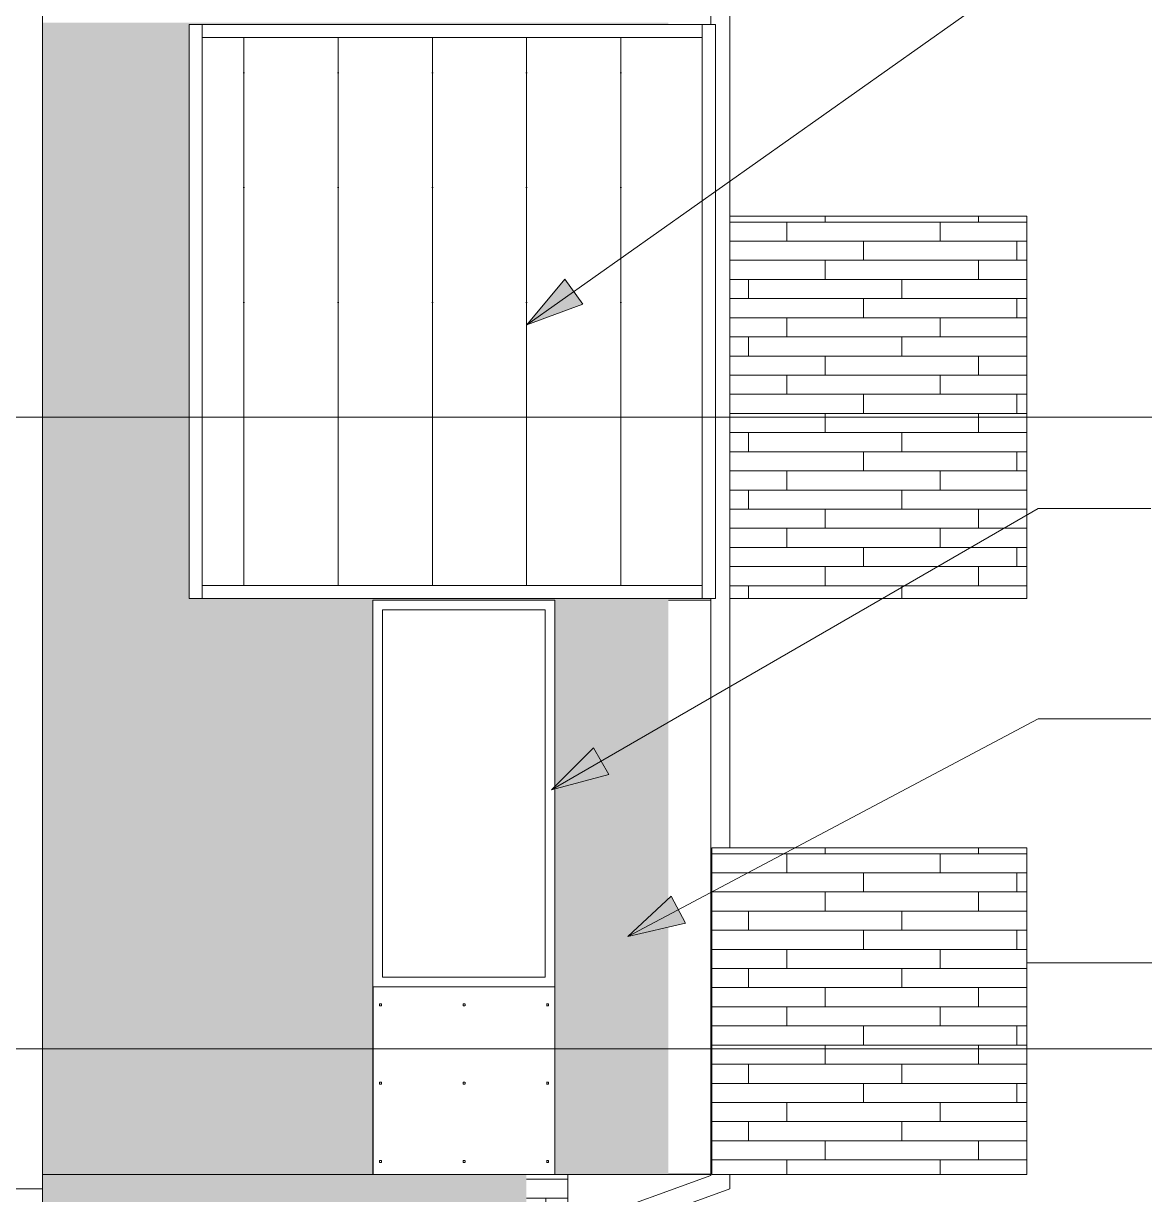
# Model space of a CAD drawing. Header units: inches. Extents: x 1747 to 7606, y -251 to 585.
# Drawn here: x 3717.1 to 3951.3, y 101.6 to 346.3 of the extents above; entities that cross this region are included whole.
import ezdxf

# ---------------------------------------------------------------- set-up
doc = ezdxf.new("R2010")
doc.units = ezdxf.units.IN
doc.header["$MEASUREMENT"] = 0
doc.linetypes.add('Grid Line 1_2_', pattern=[0.875, 0.5, -0.125, 0.125, -0.125])
for name, color, linetype, lineweight in [('0-1', 7, 'Continuous', 5), ('A-FLOR-LEVL-1', 51, 'Grid Line 1_2_', 9), ('A-GENM', 5, 'Continuous', 9), ('A-GLAZ-CWMG', 51, 'Continuous', 9), ('A-WALL', 113, 'Continuous', 13), ('A-WALL-PATT-1', 111, 'Continuous', 9), ('C-TOPO', 7, 'Continuous', 9), ('G-ANNO-TEXT', 231, 'Continuous', 9)]:
    doc.layers.add(name, color=color, linetype=linetype, lineweight=lineweight)
pattern_1 = [(0, (3868.28, 108.3), (-38.4, 120.375), [0.392, -38.007]), (0, (3868.28, 108.7), (-38.4, 120.375), [0.392, -38.007]), (0, (3868.28, 124.66), (-38.4, 120.375), [0.392, -38.007]), (0, (3868.28, 125.05), (-38.4, 120.375), [0.392, -38.007]), (0, (3868.28, 141.02), (-38.4, 120.375), [0.392, -38.007]), (0, (3868.28, 141.41), (-38.4, 120.375), [0.392, -38.007]), (0, (3868.28, 157.38), (-38.4, 120.375), [0.392, -38.007]), (0, (3868.28, 157.77), (-38.4, 120.375), [0.392, -38.007]), (0, (3868.28, 173.73), (-38.4, 120.375), [0.392, -38.007]), (0, (3868.28, 174.12), (-38.4, 120.375), [0.392, -38.007]), (0, (3868.28, 190.09), (-38.4, 120.375), [0.392, -38.007]), (0, (3868.28, 190.48), (-38.4, 120.375), [0.392, -38.007]), (0, (3868.28, 206.45), (-38.4, 120.375), [0.392, -38.007]), (0, (3868.28, 206.84), (-38.4, 120.375), [0.392, -38.007]), (0, (3868.28, 222.8), (-38.4, 120.375), [0.392, -38.007]), (0, (3868.28, 223.2), (-38.4, 120.375), [0.392, -38.007]), (0, (3885.73, 108.3), (-38.4, 120.375), [0.392, -38.007]), (0, (3885.73, 108.7), (-38.4, 120.375), [0.392, -38.007]), (0, (3885.73, 124.66), (-38.4, 120.375), [0.392, -38.007]), (0, (3885.73, 125.05), (-38.4, 120.375), [0.392, -38.007]), (0, (3885.73, 141.02), (-38.4, 120.375), [0.392, -38.007]), (0, (3885.73, 141.41), (-38.4, 120.375), [0.392, -38.007]), (0, (3885.73, 157.38), (-38.4, 120.375), [0.392, -38.007]), (0, (3885.73, 157.77), (-38.4, 120.375), [0.392, -38.007]), (0, (3885.73, 173.73), (-38.4, 120.375), [0.392, -38.007]), (0, (3885.73, 174.12), (-38.4, 120.375), [0.392, -38.007]), (0, (3885.73, 190.09), (-38.4, 120.375), [0.392, -38.007]), (0, (3885.73, 190.48), (-38.4, 120.375), [0.392, -38.007]), (0, (3885.73, 206.45), (-38.4, 120.375), [0.392, -38.007]), (0, (3885.73, 206.84), (-38.4, 120.375), [0.392, -38.007]), (0, (3885.73, 222.8), (-38.4, 120.375), [0.392, -38.007]), (0, (3885.73, 223.2), (-38.4, 120.375), [0.392, -38.007]), (0, (3903.18, 108.3), (-38.4, 120.375), [0.392, -38.007]), (0, (3903.18, 108.7), (-38.4, 120.375), [0.392, -38.007]), (0, (3903.18, 124.66), (-38.4, 120.375), [0.392, -38.007]), (0, (3903.18, 125.05), (-38.4, 120.375), [0.392, -38.007]), (0, (3903.18, 141.02), (-38.4, 120.375), [0.392, -38.007]), (0, (3903.18, 141.41), (-38.4, 120.375), [0.392, -38.007]), (0, (3903.18, 157.38), (-38.4, 120.375), [0.392, -38.007]), (0, (3903.18, 157.77), (-38.4, 120.375), [0.392, -38.007]), (0, (3903.18, 173.73), (-38.4, 120.375), [0.392, -38.007]), (0, (3903.18, 174.12), (-38.4, 120.375), [0.392, -38.007]), (0, (3903.18, 190.09), (-38.4, 120.375), [0.392, -38.007]), (0, (3903.18, 190.48), (-38.4, 120.375), [0.392, -38.007]), (0, (3903.18, 206.45), (-38.4, 120.375), [0.392, -38.007]), (0, (3903.18, 206.84), (-38.4, 120.375), [0.392, -38.007]), (0, (3903.18, 222.8), (-38.4, 120.375), [0.392, -38.007]), (0, (3903.18, 223.2), (-38.4, 120.375), [0.392, -38.007]), (90, (3866.536, 105.75), (-38.4, 2e-15), [120, -0.375]), (90, (3866.91, 105.75), (-38.4, 2e-15), [120, -0.375]), (90, (3868.277, 108.304), (-38.4, 2e-15), [0.392, -119.982]), (90, (3868.277, 124.66), (-38.4, 2e-15), [0.392, -119.982]), (90, (3868.277, 141.018), (-38.4, 2e-15), [0.392, -119.982]), (90, (3868.277, 157.375), (-38.4, 2e-15), [0.392, -119.982]), (90, (3868.277, 173.732), (-38.4, 2e-15), [0.392, -119.982]), (90, (3868.277, 190.09), (-38.4, 2e-15), [0.392, -119.982]), (90, (3868.277, 206.447), (-38.4, 2e-15), [0.392, -119.982]), (90, (3868.277, 222.804), (-38.4, 2e-15), [0.392, -119.982]), (90, (3868.67, 108.304), (-38.4, 2e-15), [0.392, -119.982]), (90, (3868.67, 124.66), (-38.4, 2e-15), [0.392, -119.982]), (90, (3868.67, 141.018), (-38.4, 2e-15), [0.392, -119.982]), (90, (3868.67, 157.375), (-38.4, 2e-15), [0.392, -119.982]), (90, (3868.67, 173.732), (-38.4, 2e-15), [0.392, -119.982]), (90, (3868.67, 190.09), (-38.4, 2e-15), [0.392, -119.982]), (90, (3868.67, 206.447), (-38.4, 2e-15), [0.392, -119.982]), (90, (3868.67, 222.804), (-38.4, 2e-15), [0.392, -119.982]), (90, (3885.727, 108.304), (-38.4, 2e-15), [0.392, -119.982]), (90, (3885.727, 124.66), (-38.4, 2e-15), [0.392, -119.982]), (90, (3885.727, 141.018), (-38.4, 2e-15), [0.392, -119.982]), (90, (3885.727, 157.375), (-38.4, 2e-15), [0.392, -119.982]), (90, (3885.727, 173.732), (-38.4, 2e-15), [0.392, -119.982]), (90, (3885.727, 190.09), (-38.4, 2e-15), [0.392, -119.982]), (90, (3885.727, 206.447), (-38.4, 2e-15), [0.392, -119.982]), (90, (3885.727, 222.804), (-38.4, 2e-15), [0.392, -119.982]), (90, (3886.12, 108.304), (-38.4, 2e-15), [0.392, -119.982]), (90, (3886.12, 124.66), (-38.4, 2e-15), [0.392, -119.982]), (90, (3886.12, 141.018), (-38.4, 2e-15), [0.392, -119.982]), (90, (3886.12, 157.375), (-38.4, 2e-15), [0.392, -119.982]), (90, (3886.12, 173.732), (-38.4, 2e-15), [0.392, -119.982]), (90, (3886.12, 190.09), (-38.4, 2e-15), [0.392, -119.982]), (90, (3886.12, 206.447), (-38.4, 2e-15), [0.392, -119.982]), (90, (3886.12, 222.804), (-38.4, 2e-15), [0.392, -119.982]), (90, (3903.177, 108.304), (-38.4, 2e-15), [0.392, -119.982]), (90, (3903.177, 124.66), (-38.4, 2e-15), [0.392, -119.982]), (90, (3903.177, 141.018), (-38.4, 2e-15), [0.392, -119.982]), (90, (3903.177, 157.375), (-38.4, 2e-15), [0.392, -119.982]), (90, (3903.177, 173.732), (-38.4, 2e-15), [0.392, -119.982]), (90, (3903.177, 190.09), (-38.4, 2e-15), [0.392, -119.982]), (90, (3903.177, 206.447), (-38.4, 2e-15), [0.392, -119.982]), (90, (3903.177, 222.804), (-38.4, 2e-15), [0.392, -119.982]), (90, (3903.57, 108.304), (-38.4, 2e-15), [0.392, -119.982]), (90, (3903.57, 124.66), (-38.4, 2e-15), [0.392, -119.982]), (90, (3903.57, 141.018), (-38.4, 2e-15), [0.392, -119.982]), (90, (3903.57, 157.375), (-38.4, 2e-15), [0.392, -119.982]), (90, (3903.57, 173.732), (-38.4, 2e-15), [0.392, -119.982]), (90, (3903.57, 190.09), (-38.4, 2e-15), [0.392, -119.982]), (90, (3903.57, 206.447), (-38.4, 2e-15), [0.392, -119.982]), (90, (3903.57, 222.804), (-38.4, 2e-15), [0.392, -119.982]), (180, (3904.94, 105.38), (-38.4, 120.375), [38.025, -0.375]), (180, (3904.94, 105.75), (-38.4, 120.375), [38.025, -0.375])]
pattern_2 = [(0, (2642.236, 0.8), (0, 4), []), (90, (2642.236, 0.8), (-8, 8), [4, -28]), (90, (2658.236, 4.8), (-8, 8), [4, -28])]

# ---------------------------------------------------------------- blocks, each defined once
blk = doc.blocks.new('CTR - 2nd Phase_rvt-1-BUILDING ELEVATION - EAST')
at = {"layer": 'A-FLOR-LEVL-1'}
for p, q in [((1856.66, 264), (4168.71, 264)), ((1856.66, 132), (4168.71, 132))]:
    blk.add_line(p, q, dxfattribs=at)
blk = doc.blocks.new('CTR  - Topography_rvt-1-BUILDING ELEVATION - EAST')
at = {"layer": 'C-TOPO'}
blk.add_line((3969.89, 150), (3926.72, 150), dxfattribs=at)
blk = doc.blocks.new('CTR - 1st Phase - Common Walls_rvt-1-BUILDING ELEVATION - EAST')
at = {"layer": 'A-FLOR-LEVL-1'}
for p, q in [((1856.66, 264), (4168.71, 264)), ((1856.66, 132), (4168.71, 132))]:
    blk.add_line(p, q, dxfattribs=at)
blk = doc.blocks.new('_THE_ WINDOW _ DOOR - Window - 2nd _ 3rd Floors-1942375-BUILDING ELEVATION - EAST')
at = {"layer": 'A-GENM'}
h = blk.add_hatch(dxfattribs=at)
h.set_pattern_fill('FP_9', color=256, style=0, pattern_type=2)
h.set_pattern_definition([(0, (2409.08, 283.55), (-38.4, 120.38), [0.392, -38.007]), (0, (2409.08, 283.95), (-38.4, 120.38), [0.392, -38.007]), (0, (2409.08, 299.91), (-38.4, 120.38), [0.392, -38.007]), (0, (2409.08, 300.3), (-38.4, 120.38), [0.392, -38.007]), (0, (2409.08, 316.27), (-38.4, 120.38), [0.392, -38.007]), (0, (2409.08, 316.66), (-38.4, 120.38), [0.392, -38.007]), (0, (2409.08, 332.62), (-38.4, 120.38), [0.392, -38.007]), (0, (2409.08, 333.02), (-38.4, 120.38), [0.392, -38.007]), (0, (2409.08, 348.98), (-38.4, 120.38), [0.392, -38.007]), (0, (2409.08, 349.38), (-38.4, 120.38), [0.392, -38.007]), (0, (2409.08, 365.34), (-38.4, 120.38), [0.392, -38.007]), (0, (2409.08, 365.73), (-38.4, 120.375), [0.392, -38.007]), (0, (2409.08, 381.7), (-38.4, 120.375), [0.392, -38.007]), (0, (2409.08, 382.09), (-38.4, 120.375), [0.392, -38.007]), (0, (2409.08, 398.05), (-38.4, 120.375), [0.392, -38.007]), (0, (2409.08, 398.45), (-38.4, 120.375), [0.392, -38.007]), (0, (2426.53, 283.55), (-38.4, 120.38), [0.392, -38.007]), (0, (2426.53, 283.95), (-38.4, 120.38), [0.392, -38.007]), (0, (2426.53, 299.91), (-38.4, 120.38), [0.392, -38.007]), (0, (2426.53, 300.3), (-38.4, 120.38), [0.392, -38.007]), (0, (2426.53, 316.27), (-38.4, 120.38), [0.392, -38.007]), (0, (2426.53, 316.66), (-38.4, 120.38), [0.392, -38.007]), (0, (2426.53, 332.62), (-38.4, 120.38), [0.392, -38.007]), (0, (2426.53, 333.02), (-38.4, 120.38), [0.392, -38.007]), (0, (2426.53, 348.98), (-38.4, 120.38), [0.392, -38.007]), (0, (2426.53, 349.38), (-38.4, 120.38), [0.392, -38.007]), (0, (2426.53, 365.34), (-38.4, 120.375), [0.392, -38.007]), (0, (2426.53, 365.73), (-38.4, 120.375), [0.392, -38.007]), (0, (2426.53, 381.7), (-38.4, 120.375), [0.392, -38.007]), (0, (2426.53, 382.09), (-38.4, 120.375), [0.392, -38.007]), (0, (2426.53, 398.05), (-38.4, 120.375), [0.392, -38.007]), (0, (2426.53, 398.45), (-38.4, 120.375), [0.392, -38.007]), (0, (2443.98, 283.55), (-38.4, 120.38), [0.392, -38.007]), (0, (2443.98, 283.95), (-38.4, 120.38), [0.392, -38.007]), (0, (2443.98, 299.91), (-38.4, 120.38), [0.392, -38.007]), (0, (2443.98, 300.3), (-38.4, 120.38), [0.392, -38.007]), (0, (2443.98, 316.27), (-38.4, 120.38), [0.392, -38.007]), (0, (2443.98, 316.66), (-38.4, 120.38), [0.392, -38.007]), (0, (2443.98, 332.62), (-38.4, 120.38), [0.392, -38.007]), (0, (2443.98, 333.02), (-38.4, 120.38), [0.392, -38.007]), (0, (2443.98, 348.98), (-38.4, 120.38), [0.392, -38.007]), (0, (2443.98, 349.38), (-38.4, 120.38), [0.392, -38.007]), (0, (2443.98, 365.34), (-38.4, 120.375), [0.392, -38.007]), (0, (2443.98, 365.73), (-38.4, 120.375), [0.392, -38.007]), (0, (2443.98, 381.7), (-38.4, 120.375), [0.392, -38.007]), (0, (2443.98, 382.09), (-38.4, 120.375), [0.392, -38.007]), (0, (2443.98, 398.05), (-38.4, 120.375), [0.392, -38.007]), (0, (2443.98, 398.45), (-38.4, 120.375), [0.392, -38.007]), (90, (2407.336, 281), (-38.4, 2e-15), [120, -0.375]), (90, (2407.71, 281), (-38.4, 2e-15), [120, -0.375]), (90, (2409.077, 283.554), (-38.4, 2e-15), [0.392, -119.982]), (90, (2409.077, 299.91), (-38.4, 2e-15), [0.392, -119.982]), (90, (2409.077, 316.268), (-38.4, 2e-15), [0.392, -119.982]), (90, (2409.077, 332.625), (-38.4, 2e-15), [0.392, -119.982]), (90, (2409.077, 348.982), (-38.4, 2e-15), [0.392, -119.982]), (90, (2409.077, 365.34), (-38.4, 2e-15), [0.392, -119.982]), (90, (2409.077, 381.697), (-38.4, 2e-15), [0.393, -119.983]), (90, (2409.077, 398.054), (-38.4, 2e-15), [0.392, -119.982]), (90, (2409.47, 283.554), (-38.4, 2e-15), [0.392, -119.982]), (90, (2409.47, 299.91), (-38.4, 2e-15), [0.392, -119.982]), (90, (2409.47, 316.268), (-38.4, 2e-15), [0.392, -119.982]), (90, (2409.47, 332.625), (-38.4, 2e-15), [0.392, -119.982]), (90, (2409.47, 348.982), (-38.4, 2e-15), [0.392, -119.982]), (90, (2409.47, 365.34), (-38.4, 2e-15), [0.392, -119.982]), (90, (2409.47, 381.697), (-38.4, 2e-15), [0.393, -119.983]), (90, (2409.47, 398.054), (-38.4, 2e-15), [0.392, -119.982]), (90, (2426.527, 283.554), (-38.4, 2e-15), [0.392, -119.982]), (90, (2426.527, 299.91), (-38.4, 2e-15), [0.392, -119.982]), (90, (2426.527, 316.268), (-38.4, 2e-15), [0.392, -119.982]), (90, (2426.527, 332.625), (-38.4, 2e-15), [0.392, -119.982]), (90, (2426.527, 348.982), (-38.4, 2e-15), [0.392, -119.982]), (90, (2426.527, 365.34), (-38.4, 2e-15), [0.392, -119.982]), (90, (2426.527, 381.697), (-38.4, 2e-15), [0.393, -119.983]), (90, (2426.527, 398.054), (-38.4, 2e-15), [0.392, -119.982]), (90, (2426.92, 283.554), (-38.4, 2e-15), [0.392, -119.982]), (90, (2426.92, 299.91), (-38.4, 2e-15), [0.392, -119.982]), (90, (2426.92, 316.268), (-38.4, 2e-15), [0.392, -119.982]), (90, (2426.92, 332.625), (-38.4, 2e-15), [0.392, -119.982]), (90, (2426.92, 348.982), (-38.4, 2e-15), [0.392, -119.982]), (90, (2426.92, 365.34), (-38.4, 2e-15), [0.392, -119.982]), (90, (2426.92, 381.697), (-38.4, 2e-15), [0.393, -119.983]), (90, (2426.92, 398.054), (-38.4, 2e-15), [0.392, -119.982]), (90, (2443.977, 283.554), (-38.4, 2e-15), [0.392, -119.982]), (90, (2443.977, 299.91), (-38.4, 2e-15), [0.392, -119.982]), (90, (2443.977, 316.268), (-38.4, 2e-15), [0.392, -119.982]), (90, (2443.977, 332.625), (-38.4, 2e-15), [0.392, -119.982]), (90, (2443.977, 348.982), (-38.4, 2e-15), [0.392, -119.982]), (90, (2443.977, 365.34), (-38.4, 2e-15), [0.392, -119.982]), (90, (2443.977, 381.697), (-38.4, 2e-15), [0.393, -119.983]), (90, (2443.977, 398.054), (-38.4, 2e-15), [0.392, -119.982]), (90, (2444.37, 283.554), (-38.4, 2e-15), [0.392, -119.982]), (90, (2444.37, 299.91), (-38.4, 2e-15), [0.392, -119.982]), (90, (2444.37, 316.268), (-38.4, 2e-15), [0.392, -119.982]), (90, (2444.37, 332.625), (-38.4, 2e-15), [0.392, -119.982]), (90, (2444.37, 348.982), (-38.4, 2e-15), [0.392, -119.982]), (90, (2444.37, 365.34), (-38.4, 2e-15), [0.392, -119.982]), (90, (2444.37, 381.697), (-38.4, 2e-15), [0.393, -119.983]), (90, (2444.37, 398.054), (-38.4, 2e-15), [0.392, -119.982]), (180, (2445.74, 280.62), (-38.4, 120.38), [38.025, -0.375]), (180, (2445.74, 281), (-38.4, 120.38), [38.025, -0.375])])
h.paths.add_polyline_path([(2407.34, 226.12), (2407.34, 265.37), (2369.31, 265.37), (2369.31, 226.12), (2405.34, 226.12)], flags=0)
for p, q in [((2407.34, 346.12), (2369.31, 346.12)), ((2369.31, 346.12), (2369.31, 265.37)), ((2407.34, 265.37), (2407.34, 346.12)), ((2371.31, 267.37), (2371.31, 344.12)), ((2371.31, 344.12), (2405.34, 344.12)), ((2405.34, 344.12), (2405.34, 267.37)), ((2405.34, 267.37), (2371.31, 267.37)), ((2369.31, 265.37), (2369.31, 226.12)), ((2369.31, 265.37), (2407.34, 265.37)), ((2407.34, 226.12), (2407.34, 265.37)), ((2369.31, 226.12), (2407.34, 226.12))]:
    blk.add_line(p, q, dxfattribs=at)
blk = doc.blocks.new('Rectangular Mullion - Profile_Polycarbonate_Upper and left-1991638-BUILDING ELEVATION - EAST')
at = {"layer": 'A-GLAZ-CWMG'}
for p, q in [((3754.46, 343.38), (3754.46, 346.12)), ((3754.46, 346.12), (3858.91, 346.12)), ((3858.91, 346.12), (3858.91, 343.38)), ((3858.91, 343.38), (3754.46, 343.38))]:
    blk.add_line(p, q, dxfattribs=at)
blk = doc.blocks.new('Rectangular Mullion - Profile_Polycarbonate_Lower-1991639-BUILDING ELEVATION - EAST')
at = {"layer": 'A-GLAZ-CWMG'}
for p, q in [((3754.46, 226.12), (3754.46, 228.87)), ((3754.46, 228.87), (3858.91, 228.87)), ((3858.91, 228.87), (3858.91, 226.12)), ((3858.91, 226.12), (3754.46, 226.12))]:
    blk.add_line(p, q, dxfattribs=at)
blk = doc.blocks.new('Rectangular Mullion - Profile_Polycarbonate_Upper and left-1741240-BUILDING ELEVATION - EAST')
at = {"layer": 'A-GLAZ-CWMG'}
for p, q in [((2067.11, 346.12), (2069.86, 346.12)), ((2067.11, 226.12), (2067.11, 346.12)), ((2069.86, 346.12), (2069.86, 226.12)), ((2069.86, 226.12), (2067.11, 226.12))]:
    blk.add_line(p, q, dxfattribs=at)
blk = doc.blocks.new('Rectangular Mullion - Profile_Polycarbonate_right-1741241-BUILDING ELEVATION - EAST')
at = {"layer": 'A-GLAZ-CWMG'}
for p, q in [((2174.37, 346.12), (2177.12, 346.12)), ((2174.37, 226.12), (2174.37, 346.12)), ((2177.12, 346.12), (2177.12, 226.12)), ((2177.12, 226.12), (2174.37, 226.12))]:
    blk.add_line(p, q, dxfattribs=at)
blk = doc.blocks.new('077123 - Manufactured Gutters and Downspouts - 077123 - Manufactured Gutters and Downspouts-2003419-BUILDING ELEVATION - EAST')
at = {"layer": 'A-GENM'}
for p, q in [((3740.3, 413.51), (3761.81, 413.51)), ((3740.3, 413.51), (3740.3, 395.11)), ((3761.81, 413.51), (3761.81, 395.11)), ((3740.3, 395.11), (3743.65, 384.1)), ((3761.81, 395.11), (3740.3, 395.11)), ((3761.81, 395.11), (3758.46, 384.1)), ((3758.46, 384.1), (3743.65, 384.1)), ((3747.05, 384.1), (3747.05, 371.1)), ((3755.05, 365.5), (3755.05, 384.1)), ((3747.05, 371.1), (3713.12, 358.75)), ((3721.12, 353.15), (3755.05, 365.5)), ((3713.12, 358.75), (3713.12, 353.15)), ((3713.12, 102.78), (3713.12, 353.15)), ((3721.12, 353.15), (3713.12, 353.15)), ((3713.12, 353.15), (3721.12, 353.15)), ((3721.12, 353.15), (3721.12, 102.78)), ((3713.12, 91.91), (3713.12, 102.78)), ((3721.12, 102.78), (3713.12, 102.78)), ((3721.12, 102.78), (3721.12, 91.91)), ((3713.12, 36), (3713.12, 91.91)), ((3721.12, 91.91), (3713.12, 91.91)), ((3721.12, 91.91), (3721.12, 36))]:
    blk.add_line(p, q, dxfattribs=at)
blk = doc.blocks.new('077123 - Manufactured Gutters and Downspouts - 077123 - Manufactured Gutters and Downspouts-V14-BUILDING ELEVATION - EAST')
at = {"layer": 'A-GENM'}
for p, q in [((3860.72, 413.51), (3871.39, 413.51)), ((3871.39, 395.11), (3871.39, 413.51)), ((3871.39, 395.11), (3860.72, 395.11)), ((3868.04, 384.1), (3871.39, 395.11)), ((3860.72, 384.1), (3868.04, 384.1)), ((3864.7, 384.1), (3864.7, 365.5)), ((3860.72, 365.5), (3864.7, 365.5)), ((3864.7, 365.5), (3864.7, 353.15)), ((3864.7, 353.15), (3860.72, 353.15)), ((3860.72, 353.15), (3864.7, 353.15)), ((3864.7, 174), (3864.7, 353.15)), ((3860.7, 105.58), (3830.82, 94.71)), ((3860.7, 105.75), (3860.7, 105.58)), ((3864.7, 102.78), (3864.7, 105.75)), ((3834.82, 91.91), (3864.7, 102.78)), ((3834.82, 36), (3834.82, 91.91))]:
    blk.add_line(p, q, dxfattribs=at)

msp = doc.modelspace()

# ---------------------------------------------------------------- hatches: boundary and pattern name
at = {"layer": 'A-WALL-PATT-1'}
h = msp.add_hatch(dxfattribs=at)
h.set_pattern_fill('FP_1', color=256, style=0, pattern_type=2)
h.set_pattern_definition(pattern_1)
h.paths.add_polyline_path([(2076.8, 105.75), (2100.51, 105.75), (2100.51, 225.75), (2138.54, 225.75), (2138.54, 105.75), (2138.91, 105.75), (2138.91, 225.75), (2176.94, 225.75), (2176.94, 105.75), (2245.74, 105.75), (2245.74, 346.5), (2076.8, 346.5), (2076.8, 346.12), (2177.12, 346.12), (2177.12, 226.12), (2076.8, 226.12), (2076.8, 106.42)], flags=0)
h.paths.add_polyline_path([(3542.37, 105.75), (3559.71, 105.75), (3559.71, 225.75), (3597.74, 225.75), (3597.74, 105.75), (3636.51, 105.75), (3636.51, 225.75), (3674.54, 225.75), (3674.54, 105.75), (3713.12, 105.75), (3713.12, 346.5), (3414.11, 346.5), (3414.11, 105.75)], flags=0)
h.paths.add_polyline_path([(3406.11, 105.75), (3406.11, 346.5), (3106.91, 346.5), (3106.91, 346.12), (3136.94, 346.12), (3136.94, 226.12), (3106.91, 226.12), (3106.91, 225.75), (3136.94, 225.75), (3136.94, 105.75), (3137.31, 105.75), (3137.31, 225.75), (3175.34, 225.75), (3175.34, 105.75), (3175.52, 105.75), (3175.52, 174), (3214.11, 174), (3214.11, 225.75), (3252.14, 225.75), (3252.14, 174), (3252.51, 174), (3252.51, 225.75), (3290.54, 225.75), (3290.54, 105.75), (3367.71, 105.75), (3367.71, 225.75), (3405.74, 225.75), (3405.74, 105.75)], flags=0)
h.paths.add_polyline_path([(2253.74, 105.75), (2253.92, 105.75), (2253.92, 174), (2254.11, 174), (2254.11, 225.75), (2292.14, 225.75), (2292.14, 174), (2292.51, 174), (2292.51, 225.75), (2330.54, 225.75), (2330.54, 174), (2368.75, 174), (2368.75, 105.75), (2407.34, 105.75), (2407.34, 225.75), (2445.36, 225.75), (2445.36, 105.75), (2446.11, 105.75), (2446.11, 225.75), (2484.14, 225.75), (2484.14, 226.12), (2446.11, 226.12), (2446.11, 346.12), (2484.14, 346.12), (2484.14, 346.5), (2253.74, 346.5), (2253.74, 105.94)], flags=0)
h.paths.add_polyline_path([(3851.85, 105.75), (3851.85, 226.12), (3751.71, 226.12), (3751.71, 346.12), (3851.85, 346.12), (3851.85, 346.5), (3721.12, 346.5), (3721.12, 105.75), (3790.11, 105.75), (3790.11, 225.75), (3828.14, 225.75), (3828.14, 105.75), (3840.31, 105.75)], flags=0)
h.paths.add_polyline_path([(3078.9, 105.75), (3098.91, 105.75), (3098.91, 346.5), (2799.71, 346.5), (2799.71, 105.75), (2830.11, 105.75), (2830.11, 225.75), (2868.14, 225.75), (2868.14, 105.75), (2868.51, 105.75), (2868.51, 225.75), (2906.54, 225.75), (2906.54, 105.75), (2983.71, 105.75), (2983.71, 225.75), (3021.74, 225.75), (3021.74, 105.75), (3022.11, 105.75), (3022.11, 225.75), (3060.14, 225.75), (3060.14, 105.75)], flags=0)
h.paths.add_polyline_path([(2492.14, 105.75), (2522.72, 105.75), (2522.72, 226.12), (2637.92, 226.12), (2637.92, 105.75), (2676.51, 105.75), (2676.51, 225.75), (2714.54, 225.75), (2714.54, 105.75), (2714.91, 105.75), (2714.91, 225.75), (2752.94, 225.75), (2752.94, 105.75), (2791.71, 105.75), (2791.71, 346.5), (2492.14, 346.5), (2492.14, 106.42)], flags=0)
h.paths.add_polyline_path([(3482.91, 106.12), (3482.91, 346.12), (3520.94, 346.12), (3520.94, 106.12)], flags=0)
h.paths.add_polyline_path([(3137.31, 226.12), (3137.31, 346.12), (3175.34, 346.12), (3175.34, 226.12), (3145.11, 226.12)], flags=0)
h.paths.add_polyline_path([(2369.31, 226.12), (2369.31, 346.12), (2407.34, 346.12), (2407.34, 226.12), (2406.96, 226.12)], flags=0)
h.paths.add_polyline_path([(2714.54, 226.12), (2676.32, 226.12), (2676.32, 306), (2676.51, 306), (2676.51, 346.12), (2714.54, 346.12), (2714.54, 306), (2714.91, 306), (2714.91, 346.12), (2752.94, 346.12), (2752.94, 306), (2791.15, 306), (2791.15, 226.12), (2747.86, 226.12)], flags=0)
h.paths.add_polyline_path([(3482.54, 226.12), (3444.51, 226.12), (3444.51, 346.12), (3482.54, 346.12), (3482.54, 265.37)], flags=0)
h.paths.add_polyline_path([(3098.54, 226.12), (3060.51, 226.12), (3060.51, 346.12), (3098.54, 346.12), (3098.54, 232.6)], flags=0)
h.paths.add_polyline_path([(3211.32, 226.12), (3175.71, 226.12), (3175.71, 346.12), (3213.74, 346.12), (3213.74, 226.12)], flags=0)
h.paths.add_polyline_path([(3597.74, 226.12), (3559.71, 226.12), (3559.71, 346.12), (3597.74, 346.12), (3597.74, 265.37)], flags=0)
h.paths.add_polyline_path([(3214.11, 226.12), (3214.11, 346.12), (3252.14, 346.12), (3252.14, 226.12), (3250.14, 226.12)], flags=0)
h.paths.add_polyline_path([(2868.51, 226.12), (2868.51, 346.12), (2906.54, 346.12), (2906.54, 226.12), (2880.28, 226.12)], flags=0)
h.paths.add_polyline_path([(3369.71, 226.12), (3367.71, 226.12), (3367.71, 346.12), (3405.74, 346.12), (3405.74, 226.12)], flags=0)
h.paths.add_polyline_path([(3712.75, 226.12), (3597.92, 226.12), (3597.92, 306), (3636.51, 306), (3636.51, 346.12), (3674.54, 346.12), (3674.54, 306), (3674.72, 306), (3674.72, 346.12), (3712.75, 346.12), (3712.75, 265.37)], flags=0)
h.paths.add_polyline_path([(2830.11, 226.12), (2830.11, 346.12), (2868.14, 346.12), (2868.14, 226.12)], flags=0)
h.paths.add_polyline_path([(2292.51, 226.12), (2292.51, 346.12), (2330.54, 346.12), (2330.54, 226.12), (2328.54, 226.12)], flags=0)
h.paths.add_polyline_path([(2254.11, 226.12), (2254.11, 346.12), (2292.14, 346.12), (2292.14, 226.12), (2284.39, 226.12)], flags=0)
h.paths.add_polyline_path([(3055.7, 226.12), (2945.12, 226.12), (2945.12, 306), (2983.71, 306), (2983.71, 346.12), (3021.74, 346.12), (3021.74, 306), (3059.95, 306), (3059.95, 226.12)], flags=0)
h = msp.add_hatch(dxfattribs=at)
h.set_pattern_fill('FP_15', color=256, style=0, pattern_type=2)
h.set_pattern_definition([(90, (3881.284, 264), (-19.685, 1e-15), [24, 0, 0, 0])])
h.paths.add_polyline_path([(3858.91, 228.87), (3858.91, 343.38), (3754.46, 343.38), (3754.46, 228.87), (3856.86, 228.87)], flags=0)
h = msp.add_hatch(dxfattribs=at)
h.set_pattern_fill('FP_4', color=256, style=0, pattern_type=2)
h.set_pattern_definition([(0, (3924.599, 264.8), (0, 4), []), (90, (3924.599, 264.8), (-8, 8), [4, -28]), (90, (3940.599, 268.8), (-8, 8), [4, -28])])
h.paths.add_polyline_path([(3926.72, 226.12), (3926.72, 306), (3864.7, 306), (3864.7, 226.12), (3873.41, 226.12)], flags=0)
h = msp.add_hatch(dxfattribs=at)
h.set_pattern_fill('FP_1', color=256, style=0, pattern_type=2)
h.set_pattern_definition(pattern_1)
h.paths.add_polyline_path([(3856.86, 105.75), (3860.72, 105.75), (3860.72, 226.12), (3851.85, 226.12), (3851.85, 105.75)], flags=0)
h = msp.add_hatch(dxfattribs=at)
h.set_pattern_fill('FP_8', color=256, style=0, pattern_type=2)
h.set_pattern_definition([(0, (3924.599, 132.8), (0, 4), []), (90, (3924.599, 132.8), (-8, 8), [4, -28]), (90, (3940.599, 136.8), (-8, 8), [4, -28])])
h.paths.add_polyline_path([(3926.72, 105.75), (3926.72, 174), (3860.91, 174), (3860.91, 105.75), (3873.41, 105.75)], flags=0)
h = msp.add_hatch(dxfattribs=at)
h.set_pattern_fill('FP_25', color=256, style=0, pattern_type=2)
h.set_pattern_definition(pattern_2)
h.paths.add_polyline_path([(2642.24, 0), (2651.01, 0), (2651.01, 88), (2691.01, 88), (2691.01, 0), (2712.6, 0.04), (2712.6, 36), (2753, 36), (2753, 58.34), (2747.43, 56.82), (2753, 65.86), (2753, 66.04), (2747.18, 56.75), (2725.35, 50.8), (2753, 71.14), (2753, 85.37), (2791.02, 85.37), (2791.02, 72.22), (2791.71, 72.15), (2791.71, 105.75), (2642.24, 105.75), (2642.24, 1.28)], flags=0)
h.paths.add_polyline_path([(3044.91, 0), (3098.91, 0), (3098.91, 105.75), (2799.71, 105.75), (2799.71, 71.33), (2800.39, 71.26), (2799.71, 71.08), (2799.71, 36), (2840, 36), (2840, 85.37), (2878.02, 85.37), (2878.02, 36), (2908.85, 36), (2908.85, 1), (2954.62, 1), (2954.62, 85.37), (2992.65, 85.37), (2992.65, 0.5), (2964.32, 0.5), (2964.32, 0), (3024.05, 0)], flags=0)
h.paths.add_polyline_path([(3617.12, 0), (3617.12, 85.37), (3655.15, 85.37), (3655.15, 1), (3672.6, 1), (3672.6, 36), (3713.12, 36), (3713.12, 105.75), (3414.11, 105.75), (3414.11, 0), (3616.85, 0)], flags=0)
h.paths.add_polyline_path([(3131.47, 0), (3406.11, 0), (3406.11, 105.75), (3106.91, 105.75), (3106.91, 0), (3129.48, 0)], flags=0)
h.paths.add_polyline_path([(3145.11, 0.5), (3137, 0.5), (3137, 85.37), (3175.02, 85.37), (3175.02, 0.5)], flags=0)
h.paths.add_polyline_path([(3239.4, 0.5), (3239.4, 85.37), (3277.42, 85.37), (3277.42, 0.5), (3244.42, 0.5)], flags=0)
h.paths.add_polyline_path([(3367.4, 0.5), (3367.4, 85.37), (3405.42, 85.37), (3405.42, 0.5)], flags=0)
h.paths.add_polyline_path([(3213.42, 0.5), (3175.4, 0.5), (3175.4, 85.37), (3213.42, 85.37), (3213.42, 1)], flags=0)
h.paths.add_polyline_path([(3021.8, 0.5), (3021.8, 85.37), (3059.82, 85.37), (3059.82, 0.5)], flags=0)
h.paths.add_polyline_path([(3790.65, 36), (3795.64, 36), (3795.64, 49.5), (3793.4, 60.7), (3789.42, 59.62), (3789.42, 36)], flags=0)
h.paths.add_polyline_path([(3797.64, 36), (3822.2, 36), (3822.2, 68.56), (3810.27, 65.31), (3793.87, 73.79), (3810.02, 65.24), (3794.85, 61.1), (3797.64, 49.5), (3797.64, 43.34)], flags=0)
h.paths.add_polyline_path([(2791.02, 36), (2791.71, 36), (2791.71, 68.89), (2791.02, 68.71), (2791.02, 64.37)], flags=0)
h.paths.add_polyline_path([(3751.4, 36), (3751.4, 85.37), (3789.42, 85.37), (3789.42, 74.61), (3790.64, 75.5), (3822.2, 72.27), (3822.2, 105.75), (3721.12, 105.75), (3721.12, 36), (3740.99, 36)], flags=0)
h = msp.add_hatch(dxfattribs=at)
h.set_pattern_fill('FP_25', color=256, style=0, pattern_type=2)
h.set_pattern_definition(pattern_2)
h.paths.add_polyline_path([(3830.82, 36), (3830.82, 70.91), (3822.2, 68.56), (3822.2, 36), (3823.75, 36)], flags=0)
h.paths.add_polyline_path([(3830.82, 71.39), (3830.82, 105.75), (3822.2, 105.75), (3822.2, 72.27), (3828.14, 71.67)], flags=0)
at = {"layer": 'G-ANNO-TEXT'}
for points in [[(3822.31, 283.33), (3833.97, 287.64), (3830.25, 292.89)], [(3827.43, 186.14), (3839.43, 189.36), (3836.21, 194.93)], [(3843.35, 155.48), (3855.45, 158.27), (3852.44, 163.95)]]:
    msp.add_hatch(color=256, dxfattribs=at).paths.add_polyline_path(points, flags=0)

# ---------------------------------------------------------------- linework, layer by layer
at = {"layer": 'A-FLOR-LEVL-1'}
for p, q in [((1857.41, 264), (4167.96, 264)), ((1857.41, 132), (4167.96, 132))]:
    msp.add_line(p, q, dxfattribs=at)
at = {"layer": 'A-WALL'}
for p, q in [((3860.72, 416.42), (3860.72, 346.12)), ((3926.72, 306), (3864.7, 306)), ((3926.72, 226.12), (3926.72, 306)), ((3860.72, 226.12), (3860.72, 105.75)), ((3864.7, 226.12), (3926.72, 226.12)), ((3926.72, 174), (3860.91, 174)), ((3860.91, 174), (3860.91, 105.75)), ((3926.72, 105.75), (3926.72, 174)), ((3790.11, 105.75), (3790.11, 145)), ((3828.14, 145), (3828.14, 105.75)), ((3721.12, 105.75), (3790.11, 105.75)), ((3828.14, 105.75), (3860.72, 105.75)), ((3830.82, 105.75), (3830.82, 71.39)), ((3860.91, 105.75), (3926.72, 105.75))]:
    msp.add_line(p, q, dxfattribs=at)
at = {"layer": 'G-ANNO-TEXT'}
for p, q in [((3822.31, 283.33), (3927.65, 357.92)), ((3830.25, 292.89), (3822.31, 283.33)), ((3833.97, 287.64), (3830.25, 292.89)), ((3822.31, 283.33), (3833.97, 287.64)), ((3827.43, 186.14), (3929.07, 244.94)), ((3929.07, 244.94), (3952.63, 244.94)), ((3843.35, 155.48), (3929.07, 200.99)), ((3929.07, 200.99), (3952.63, 200.99)), ((3836.21, 194.93), (3827.43, 186.14)), ((3839.43, 189.36), (3836.21, 194.93)), ((3827.43, 186.14), (3839.43, 189.36)), ((3852.44, 163.95), (3843.35, 155.48)), ((3855.45, 158.27), (3852.44, 163.95)), ((3843.35, 155.48), (3855.45, 158.27))]:
    msp.add_line(p, q, dxfattribs=at)

# ---------------------------------------------------------------- block references
at = {"layer": '0-1'}
for name in ['CTR - 2nd Phase_rvt-1-BUILDING ELEVATION - EAST', 'CTR - 1st Phase - Common Walls_rvt-1-BUILDING ELEVATION - EAST', 'CTR  - Topography_rvt-1-BUILDING ELEVATION - EAST']:
    msp.add_blockref(name, (0, 0), dxfattribs=at)
at = {"layer": 'A-GENM'}
for name, p in [('077123 - Manufactured Gutters and Downspouts - 077123 - Manufactured Gutters and Downspouts-2003419-BUILDING ELEVATION - EAST', (0, 0)), ('077123 - Manufactured Gutters and Downspouts - 077123 - Manufactured Gutters and Downspouts-V14-BUILDING ELEVATION - EAST', (0, 0)), ('_THE_ WINDOW _ DOOR - Window - 2nd _ 3rd Floors-1942375-BUILDING ELEVATION - EAST', (1420.8, -120.37))]:
    msp.add_blockref(name, p, dxfattribs=at)
at = {"layer": 'A-GLAZ-CWMG'}
for name, p in [('Rectangular Mullion - Profile_Polycarbonate_Upper and left-1741240-BUILDING ELEVATION - EAST', (1684.6, 0)), ('Rectangular Mullion - Profile_Polycarbonate_Upper and left-1991638-BUILDING ELEVATION - EAST', (0, 0)), ('Rectangular Mullion - Profile_Polycarbonate_right-1741241-BUILDING ELEVATION - EAST', (1684.54, 0)), ('Rectangular Mullion - Profile_Polycarbonate_Lower-1991639-BUILDING ELEVATION - EAST', (0, 0))]:
    msp.add_blockref(name, p, dxfattribs=at)

doc.saveas('drawing.dxf')
